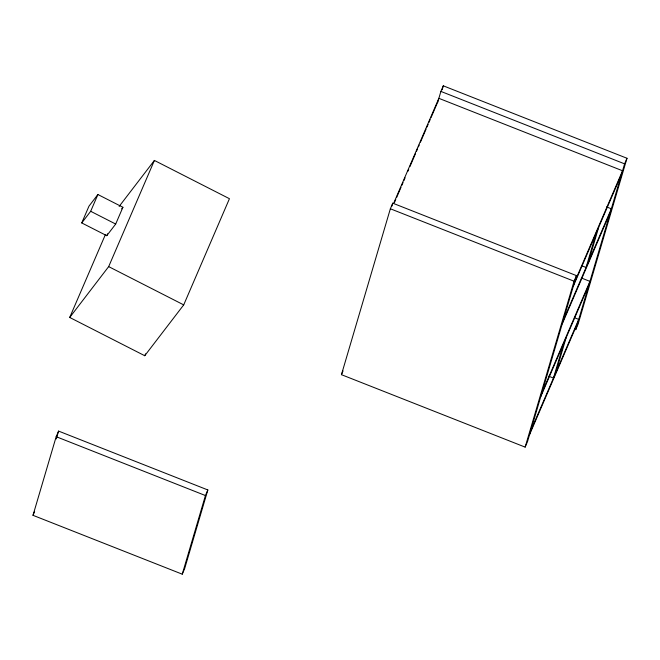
<?xml version="1.0" encoding="UTF-8"?>
<svg xmlns="http://www.w3.org/2000/svg" width="660" height="660" viewBox="0 0 660 660"><rect width="100%" height="100%" fill="white"/><g stroke="black" fill="none" stroke-linecap="round" stroke-linejoin="round"><path stroke-width="0.99" d="M33 515.32L56.182 436.689L58.591 431.095L207.842 489.959L184.66 568.582L182.251 574.175L33 515.32L34.6 511.591M56.273 438.958L58.591 431.095M182.251 574.175L205.433 495.544L207.842 489.959M341.443 374.674L390.357 208.774L392.766 203.181L576.461 275.624L527.538 441.523L525.137 447.117L341.443 374.674L343.043 370.953M391.891 206.151L392.766 203.181M437.695 102.275L440.896 91.418L443.305 85.825L627 158.268L578.086 324.167L575.677 329.752L624.591 163.853L627 158.268M442.142 89.776L443.305 85.825M525.137 447.117L574.052 281.209L576.461 275.624M563.656 343.505L553.459 378.064L548.674 376.183M596.26 232.906L586.072 267.465L582.244 265.955M555.868 372.479L566.057 337.912M588.481 261.88L598.669 227.312M81.749 222.931L88.976 206.159L97.894 194.518L122.908 207.273L115.69 224.045L106.763 235.686L81.749 222.931L90.676 211.291L97.894 194.518M119.146 206.431L154.399 160.438L229.441 198.701L183.711 304.887L144.746 355.724L69.712 317.452L105.311 234.787M106.763 235.686L107.572 233.822M69.712 317.452L108.669 266.615L154.399 160.438M144.746 355.724L145.555 353.859M393.558 203.519L438.859 98.323L622.553 170.767L574.423 282.538M394.564 202.282L395.777 199.468M396.586 197.587L401.032 187.258M401.841 185.377L403.054 182.556M403.862 180.683L405.075 177.862M407.913 171.286L408.721 169.405M409.934 166.592L415.594 153.442M416.402 151.561L417.615 148.748M418.423 146.867L419.232 144.986M420.453 142.172L426.112 129.022M426.921 127.141L428.134 124.327M428.942 122.446L430.155 119.625M430.963 117.752L437.844 101.78M573.4 285.995L621.538 174.224M563.211 320.554L611.341 208.783L606.565 206.902M562.188 324.01L610.327 212.239M541.81 393.137L589.941 281.366L581.336 277.976M540.788 396.594L588.926 284.823M530.599 431.153L578.729 319.39L574.909 317.881M529.576 434.61L577.714 322.839M121.72 208.832L122.908 207.273M440.896 91.418L624.591 163.853M390.357 208.774L574.052 281.209M56.182 436.689L205.433 495.544M90.676 211.291L115.69 224.045M108.669 266.615L183.711 304.887"/></g></svg>
